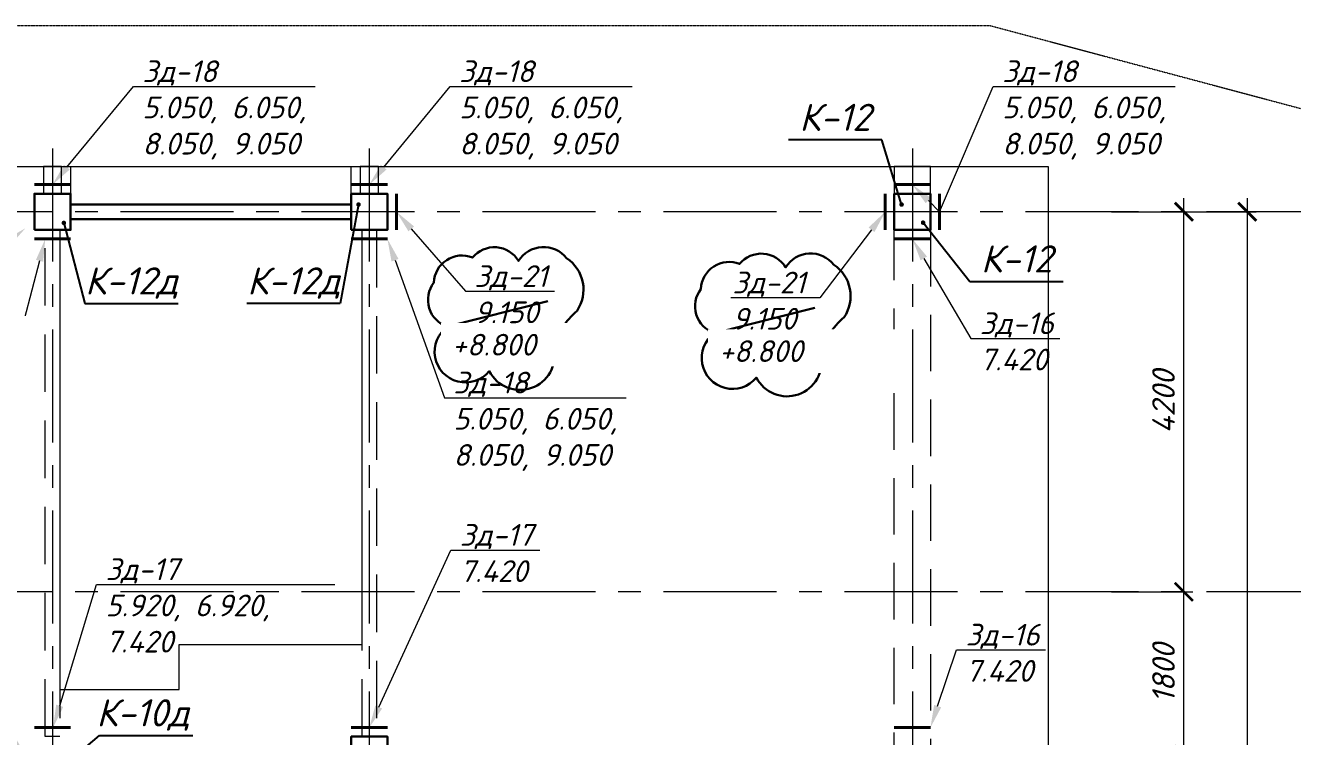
# Model space of a CAD drawing. Header units: millimetres. Extents: x -41985 to 836963, y -232665 to -4590.
# Drawn here: x 57850 to 71852, y -45606 to -37746 of the extents above; entities that cross this region are included whole.
import ezdxf
from ezdxf import colors
from ezdxf.entities.mleader import LeaderData, LeaderLine
from ezdxf.enums import TextEntityAlignment as Align
from ezdxf.math import Vec2, Vec3

# ---------------------------------------------------------------- set-up
doc = ezdxf.new("R2010")
doc.units = ezdxf.units.MM
doc.header["$PDMODE"] = 35
for name, pattern in [('CENTERX2', [4, 2.5, -0.5, 0.5, -0.5]), ('DASHED2', [0.375, 0.25, -0.125]), ('HIDDEN2', [4.7625, 3.175, -1.5875])]:
    doc.linetypes.add(name, pattern=pattern)
doc.layers.get('Defpoints').update_dxf_attribs({"color": 1, "lineweight": 0})
for name, color, linetype, lineweight in [('!!!!ИЗМ.3', 104, 'Continuous', 30), ('#Закл выноски и размеры', 7, 'Continuous', 13), ('#Закладные', 10, 'Continuous', 40), ('k_ Выноски', 7, 'Continuous', 13), ('k_ Осевая', 8, 'CENTERX2', 9), ('k_ Осевые размеры', 251, 'Continuous', 5), ('k_ Позиции', 1, 'Continuous', 13), ('Балки', 24, 'DASHED2', 5), ('Колонна', 84, 'Continuous', 30), ('Линия пунктир', 190, 'HIDDEN2', 9), ('Перекрытие. Отм. 0.000', 214, 'Continuous', 40)]:
    doc.layers.add(name, color=color, linetype=linetype, lineweight=lineweight)
doc.styles.get("Standard").update_dxf_attribs({"font": 'isocpeur.ttf'})
doc.styles.add('STEP PR', font='isocpeui.ttf')
doc.dimstyles.get("Standard").update_dxf_attribs({"dimtxt": 0.18, "dimasz": 0.18, "dimexe": 0.18, "dimexo": 0.0625, "dimgap": 0.09, "dimtad": 0, "dimtih": 1, "dimtoh": 1, "dimdec": 4, "dimzin": 0, "dimdsep": 46, "dimtxsty": 'Standard', "dimcen": 0.09, "dimadec": 0, "dimazin": 0, "dimtfac": 1, "dimtdec": 4, "dimtofl": 0, "dimtmove": 0, "dimatfit": 3, "dimfxl": 1, "dimtolj": 1, "dimtzin": 0, "dimarcsym": 0})
doc.dimstyles.new('STEP PR', dxfattribs={"dimscale": 100, "dimtxt": 2.5, "dimasz": 2, "dimexe": 1, "dimexo": 2, "dimgap": 1, "dimtad": 1, "dimdec": 4, "dimlfac": -1, "dimtxsty": 'STEP PR', "dimblk": 'ARCHTICK', "dimcen": 2, "dimdle": 1.5, "dimclrt": 1, "dimadec": 0, "dimazin": 0, "dimtfac": 1, "dimtdec": 4, "dimtmove": 1, "dimatfit": 3, "dimldrblk": 'DOTSMALL', "dimfxl": 1, "dimtolj": 1, "dimtzin": 0, "dimarcsym": 0})

# ---------------------------------------------------------------- blocks, each defined once
blk = doc.blocks.new('_ArchTick')
at = {"color": 0, "linetype": 'ByBlock', "const_width": 0.15}
blk.add_lwpolyline([(-0.5, -0.5), (0.5, 0.5)], dxfattribs=at)
blk = doc.blocks.new('*D2260')
at = {"layer": 'Defpoints', "color": 0, "transparency": 16777216}
for p in [(69650, 10200), (70650, 10200), (69650, 8400)]:
    blk.add_point(p, dxfattribs=at)
at = {"layer": 'k_ Осевые размеры', "color": 0, "lineweight": -2, "transparency": 16777216}
for p, q in [((70650, 8250), (70650, 10350)), ((69850, 10200), (70750, 10200)), ((69850, 8400), (70750, 8400))]:
    blk.add_line(p, q, dxfattribs=at)
at = {"layer": 'k_ Осевые размеры', "color": 0, "lineweight": -2, "transparency": 16777216, "xscale": 200, "yscale": 200, "zscale": 200}
for p, rotation in [((70650, 10200), 90), ((70650, 8400), 270)]:
    blk.add_blockref('_ArchTick', p, dxfattribs=dict(at, rotation=rotation))
at = {"layer": 'k_ Осевые размеры', "color": 1, "transparency": 16777216, "insert": (70425, 9300), "char_height": 250, "attachment_point": 5, "rotation": 90, "style": 'STEP PR'}
blk.add_mtext('\\A1;1800', dxfattribs=at)
blk = doc.blocks.new('_DotSmall')
at = {"color": 0, "linetype": 'ByBlock', "const_width": 0.5}
blk.add_lwpolyline([(-0.0625, 0, 1), (0.0625, 0, 1)], format="xyb", close=True, dxfattribs=at)
blk = doc.blocks.new('*D2261')
at = {"layer": 'Defpoints', "color": 0, "transparency": 16777216}
for p in [(69650, 14400), (70650, 14400), (69650, 10200)]:
    blk.add_point(p, dxfattribs=at)
at = {"layer": 'k_ Осевые размеры', "color": 0, "lineweight": -2, "transparency": 16777216}
for p, q in [((70650, 10050), (70650, 14550)), ((69850, 14400), (70750, 14400)), ((69850, 10200), (70750, 10200))]:
    blk.add_line(p, q, dxfattribs=at)
at = {"layer": 'k_ Осевые размеры', "color": 0, "lineweight": -2, "transparency": 16777216, "xscale": 200, "yscale": 200, "zscale": 200}
for p, rotation in [((70650, 14400), 90), ((70650, 10200), 270)]:
    blk.add_blockref('_ArchTick', p, dxfattribs=dict(at, rotation=rotation))
at = {"layer": 'k_ Осевые размеры', "color": 1, "transparency": 16777216, "insert": (70425, 12300), "char_height": 250, "attachment_point": 5, "rotation": 90, "style": 'STEP PR'}
blk.add_mtext('\\A1;4200', dxfattribs=at)
blk = doc.blocks.new('*D2262')
at = {"layer": 'Defpoints', "color": 0, "transparency": 16777216}
for p in [(69650, 14400), (69650, 0), (71350, 0)]:
    blk.add_point(p, dxfattribs=at)
at = {"layer": 'k_ Осевые размеры', "color": 0, "lineweight": -2, "transparency": 16777216}
for p, q in [((71350, 14550), (71350, -150)), ((69850, 14400), (71450, 14400)), ((69850, 0), (71450, 0))]:
    blk.add_line(p, q, dxfattribs=at)
at = {"layer": 'k_ Осевые размеры', "color": 0, "lineweight": -2, "transparency": 16777216, "xscale": 200, "yscale": 200, "zscale": 200}
for p, rotation in [((71350, 14400), 90), ((71350, 0), 270)]:
    blk.add_blockref('_ArchTick', p, dxfattribs=dict(at, rotation=rotation))
at = {"layer": 'k_ Осевые размеры', "color": 1, "transparency": 16777216, "insert": (71125, 7200), "char_height": 250, "attachment_point": 5, "rotation": 90, "style": 'STEP PR'}
blk.add_mtext('\\A1;14400', dxfattribs=at)
blk = doc.blocks.new('*U2186')
blk.add_lwpolyline([(-200, -200), (200, -200), (200, 200), (-200, 200)], close=True)
blk = doc.blocks.new('*U2366')
blk.add_lwpolyline([(58350, 14320), (61450, 14320), (61450, 14480), (58350, 14480)], close=True)
at = {"layer": 'Балки', "ltscale": 2500}
for points in [[(67450, 14600), (67850, 14600), (67850, 14900), (67450, 14900)], [(67450, 14200), (67850, 14200), (67850, 8020), (67450, 8020)]]:
    blk.add_lwpolyline(points, close=True, dxfattribs=at)
at = {"layer": 'Линия пунктир', "ltscale": 200}
for points in [[(58050, 14600), (58250, 14600), (58250, 14900), (58050, 14900)], [(61550, 14600), (61750, 14600), (61750, 14900), (61550, 14900)], [(58070, 14200), (58230, 14200), (58230, 8600), (58070, 8600)], [(61570, 14200), (61730, 14200), (61730, 8600), (61570, 8600)]]:
    blk.add_lwpolyline(points, close=True, dxfattribs=at)
for p in [(58150, 14400), (61650, 14400), (67650, 14400), (61650, 8400)]:
    blk.add_blockref('*U2186', p)
blk = doc.blocks.new('REINFORCED_CONCRETE')
blk = doc.blocks.new('*U2241')
at = {"layer": 'k_ Осевая', "ltscale": 500}
for points in [[(58150, 15100), (58150, -3900)], [(61650, 15100), (61650, -3900)], [(67650, 15100), (67650, -3900)], [(72150, 14400), (23500, 14400)], [(72150, 10200), (39900, 10200)]]:
    blk.add_lwpolyline(points, dxfattribs=at)
at = {"layer": 'k_ Осевые размеры'}
for base, p1, p2, picture, middle in [((70650, 14400), (69650, 10200), (69650, 14400), '*D2261', (70425, 12300)), ((71350, 0), (69650, 14400), (69650, 0), '*D2262', (71125, 7200)), ((70650, 10200), (69650, 8400), (69650, 10200), '*D2260', (70425, 9300))]:
    dim = blk.add_linear_dim(base=base, p1=p1, p2=p2, angle=90, dimstyle='STEP PR', dxfattribs=at)
    dim.commit()
    dim.dimension.update_dxf_attribs({"geometry": picture, "text_midpoint": middle})

msp = doc.modelspace()

# ---------------------------------------------------------------- linework, layer by layer
at = {"layer": '!!!!ИЗМ.3'}
for points in [[(63830.7391, -40319.56262, 0.52056705), (63299.30681, -40349.48366, 0.52056705), (63299.30681, -40349.48366, 0.52056705), (62790.32656, -40312.08289, 0.52056705), (62790.32656, -40312.08289, 0.52056705), (62363.68269, -40588.84985, 0.52056705), (62363.68269, -40588.84985, 0.52056705), (62513.38209, -41075.06301, 0.52056705), (62513.38209, -41075.06301, 1.138850238), (62975.98761, -41567.32283, 0.52056705), (62975.98761, -41567.32283, 0.8711724531), (63689.08816, -41317.59341, 0.52056705), (63689.08816, -41317.59341, -0.1567937114), (63945.09929, -40900.52716, 0.52056705), (63945.09929, -40900.52716, 0.4174855562)], [(66781.27555, -40390.51475, 0.52056705), (66249.84326, -40420.43579, 0.52056705), (66249.84326, -40420.43579, 0.52056705), (65740.86301, -40383.03502, 0.52056705), (65740.86301, -40383.03502, 0.52056705), (65314.21914, -40659.80197, 0.52056705), (65314.21914, -40659.80197, 0.52056705), (65463.91854, -41146.01514, 0.52056705), (65463.91854, -41146.01514, 1.138850238), (65926.52406, -41638.27495, 0.52056705), (65926.52406, -41638.27495, 0.8711724531), (66639.62461, -41388.54554, 0.52056705), (66639.62461, -41388.54554, -0.1567937114), (66895.63574, -40971.47928, 0.52056705), (66895.63574, -40971.47928, 0.4174855562)]]:
    msp.add_lwpolyline(points, format="xyb", close=True, dxfattribs=at)
for points in [[(63622.65568, -40795.28676), (62513.38209, -41075.06301)], [(66573.19213, -40866.23889), (65463.91854, -41146.01514)]]:
    msp.add_lwpolyline(points, dxfattribs=at)
at = {"layer": '#Закладные'}
for points in [[(57950, -39505.94546), (58350, -39505.94546)], [(61450, -39505.94546), (61850, -39505.94546)], [(67450, -39505.94546), (67850, -39505.94546)], [(67950, -39605.94546), (67950, -40005.94546)], [(57950, -40105.94546), (58350, -40105.94546)], [(61450, -40105.94546), (61850, -40105.94546)], [(57950, -45505.94546), (58350, -45505.94546)], [(61450, -45505.94546), (61850, -45505.94546)]]:
    msp.add_lwpolyline(points, dxfattribs=at)
at = {"layer": '#Закладные', "color": 5}
for points in [[(61950, -39605.94546), (61950, -40005.94546)], [(67350, -40005.94546), (67350, -39605.94546)], [(67450, -40105.94546), (67850, -40105.94546)], [(67450, -45505.94546), (67850, -45505.94546)]]:
    msp.add_lwpolyline(points, dxfattribs=at)
at = {"layer": 'Линия пунктир'}
msp.add_lwpolyline([(-14920, -46413.67032), (-14920, -42175.94546), (-3100, -40505.94546), (14900, -40205.94546), (22500, -37745.94546), (68500, -37745.94546), (74340, -39305.94546)], dxfattribs=at)
at = {"layer": 'Перекрытие. Отм. 0.000', "lineweight": 5}
msp.add_lwpolyline([(58350, -39305.94546), (58350, -40005.94546), (58230, -40005.94546), (58230, -45085.94546), (59550, -45085.94546), (59550, -44585.94546), (61570, -44585.94546), (61570, -40005.94546), (61450, -40005.94546), (61450, -39305.94546), (67950, -39305.94546), (67950, -39305.94546), (69150, -39305.94546), (69150, -46205.94546), (61850, -46205.94546), (61850, -48805.94546), (33690, -48805.94546), (33690, -42605.94546), (34070, -42605.94546), (34070, -40005.94546), (33950, -40005.94546), (33950, -39605.94546), (33950, -39605.94546), (33950, -39305.94546)], close=True, dxfattribs=at)
msp.add_lwpolyline([(58350, -39305.94546), (61450, -39305.94546)], dxfattribs=at)

# ---------------------------------------------------------------- block references
at = {"layer": 'k_ Осевая'}
msp.add_blockref('*U2241', (0, -54205.94546), dxfattribs=at)
at = {"layer": 'k_ Позиции'}
ref = msp.add_blockref('REINFORCED_CONCRETE', (66795.47445, -39012.17514), dxfattribs=dict(at, xscale=100, yscale=100, zscale=100))
ref.add_attrib('POSITION', 'К-12', dxfattribs={"layer": '0', "color": 0, "linetype": 'ByBlock', "height": 300, "style": 'STEP PR', "flags": 2}).set_placement((66795.47445, -38912.17514), align=Align.CENTER)
ref = msp.add_blockref('REINFORCED_CONCRETE', (68801.79846, -40576.47987), dxfattribs=dict(at, xscale=100, yscale=100, zscale=100))
ref.add_attrib('POSITION', 'К-12', dxfattribs={"layer": '0', "color": 0, "linetype": 'ByBlock', "height": 300, "style": 'STEP PR', "flags": 2}).set_placement((68801.79846, -40476.47987), align=Align.CENTER)
ref = msp.add_blockref('REINFORCED_CONCRETE', (59023.13995, -40819.8854), dxfattribs=dict(at, xscale=100, yscale=100, zscale=100))
ref.add_attrib('POSITION', 'К-12д', dxfattribs={"layer": '0', "color": 0, "linetype": 'ByBlock', "height": 300, "style": 'STEP PR', "flags": 2}).set_placement((59023.13995, -40719.8854), align=Align.CENTER)
ref = msp.add_blockref('REINFORCED_CONCRETE', (60814.08885, -40819.8854), dxfattribs=dict(at, xscale=100, yscale=100, zscale=100))
ref.add_attrib('POSITION', 'К-12д', dxfattribs={"layer": '0', "color": 0, "linetype": 'ByBlock', "height": 300, "style": 'STEP PR', "flags": 2}).set_placement((60814.08885, -40719.8854), align=Align.CENTER)
ref = msp.add_blockref('REINFORCED_CONCRETE', (59184.21673, -45592.55306), dxfattribs=dict(at, xscale=-100, yscale=100, zscale=100))
ref.add_attrib('POSITION', 'К-10д', dxfattribs={"layer": '0', "color": 0, "linetype": 'ByBlock', "height": 300, "style": 'STEP PR', "flags": 2}).set_placement((59148.76218, -45492.55306), align=Align.CENTER)
at = {"layer": 'Колонна'}
msp.add_blockref('*U2366', (0, -54205.94546), dxfattribs=at)

# ---------------------------------------------------------------- leaders
at = {"layer": '#Закл выноски и размеры'}
ml = msp.add_multileader_mtext('Standard', dxfattribs=at)
ml.set_content('Зд-18\\P5.050, 6.050,\\P8.050, 9.050', color=256, style='STEP PR')
ml.set_leader_properties(color=256, linetype='ByLayer', lineweight=-1)
ml.build(insert=Vec2(0, 0))
ml.multileader.update_dxf_attribs({"text_left_attachment_type": 6, "text_right_attachment_type": 6, "dogleg_length": 0, "arrow_head_size": 250})
ctx = ml.context
ctx.base_point, ctx.char_height, ctx.arrow_head_size, ctx.landing_gap_size, ctx.plane_origin = Vec3(59043.17061, -38421.14987), 240, 250, 100, Vec3(75242.95338, -42922.93599)
ctx.left_attachment, ctx.right_attachment = 6, 6
notes = []
notes.append((ctx, [(0, (1, 1, 0), (59043.17061, -38421.14987), (1, 0), 0, [(0, [(58150, -39505.94546)], 0, [])])]))
ctx.mtext.insert, ctx.mtext.rotation, ctx.mtext.width, ctx.mtext.flow_direction = Vec3(59143.17061, -38133.14987), 6.2831853072, 2679.7530317, 5
ml = msp.add_multileader_mtext('Standard', dxfattribs=at)
ml.set_content('Зд-18\\P5.050, 6.050,\\P8.050, 9.050', color=256, style='STEP PR')
ml.set_leader_properties(color=256, linetype='ByLayer', lineweight=-1)
ml.build(insert=Vec2(0, 0))
ml.multileader.update_dxf_attribs({"text_left_attachment_type": 6, "text_right_attachment_type": 6, "dogleg_length": 0, "arrow_head_size": 250})
ctx = ml.context
ctx.base_point, ctx.char_height, ctx.arrow_head_size, ctx.landing_gap_size, ctx.plane_origin = Vec3(62543.17061, -38421.14987), 240, 250, 100, Vec3(78742.95338, -42922.93599)
ctx.left_attachment, ctx.right_attachment = 6, 6
notes.append((ctx, [(0, (1, 1, 0), (62543.17061, -38421.14987), (1, 0), 0, [(0, [(61650, -39505.94546)], 0, [])])]))
ctx.mtext.insert, ctx.mtext.rotation, ctx.mtext.width, ctx.mtext.flow_direction = Vec3(62643.17061, -38133.14987), 6.2831853072, 2679.7530317, 5
ml = msp.add_multileader_mtext('Standard', dxfattribs=at)
ml.set_content('Зд-18\\P5.050, 6.050,\\P8.050, 9.050', color=256, style='STEP PR')
ml.set_leader_properties(color=256, linetype='ByLayer', lineweight=-1)
ml.build(insert=Vec2(0, 0))
ml.multileader.update_dxf_attribs({"text_left_attachment_type": 6, "text_right_attachment_type": 6, "dogleg_length": 0, "arrow_head_size": 250})
ctx = ml.context
ctx.base_point, ctx.char_height, ctx.arrow_head_size, ctx.landing_gap_size, ctx.plane_origin = Vec3(68543.17061, -38421.14987), 240, 250, 100, Vec3(84742.95338, -42922.93599)
ctx.left_attachment, ctx.right_attachment = 6, 6
notes.append((ctx, [(0, (1, 1, 0), (68543.17061, -38421.14987), (1, 0), 0, [(1, [(67650, -39505.94546), (67950, -39805.94546)], 0, [])])]))
ctx.mtext.insert, ctx.mtext.rotation, ctx.mtext.width, ctx.mtext.flow_direction = Vec3(68643.17061, -38133.14987), 6.2831853072, 2679.7530317, 5
at = {"layer": '#Закл выноски и размеры', "color": 5}
ml = msp.add_multileader_mtext('Standard', dxfattribs=at)
ml.set_content('Зд-21\\P9.150', color=5, style='STEP PR')
ml.set_leader_properties(color=256, linetype='ByLayer', lineweight=-1)
ml.build(insert=Vec2(0, 0))
ml.multileader.update_dxf_attribs({"text_left_attachment_type": 6, "text_right_attachment_type": 6, "dogleg_length": 0, "arrow_head_size": 250})
ctx = ml.context
ctx.base_point, ctx.char_height, ctx.arrow_head_size, ctx.landing_gap_size, ctx.plane_origin = Vec3(62711.25089, -40684.89281), 240, 250, 100, Vec3(79177.3701, -48848.56496)
ctx.left_attachment, ctx.right_attachment = 6, 6
notes.append((ctx, [(0, (1, 1, 0), (62711.25089, -40684.89281), (1, 0), 0, [(1, [(61950, -39805.94546)], 0, [])])]))
ctx.mtext.insert, ctx.mtext.rotation, ctx.mtext.width, ctx.mtext.flow_direction = Vec3(62811.25089, -40396.89281), 6.2831853072, 1886.4699691, 5
ml = msp.add_multileader_mtext('Standard', dxfattribs=at)
ml.set_content('Зд-21\\P9.150', color=5, style='STEP PR')
ml.set_leader_properties(color=256, linetype='ByLayer', lineweight=-1)
ml.build(insert=Vec2(0, 0))
ml.multileader.update_dxf_attribs({"text_left_attachment_type": 6, "text_right_attachment_type": 6, "dogleg_length": 0, "arrow_head_size": 250})
ctx = ml.context
ctx.base_point, ctx.char_height, ctx.arrow_head_size, ctx.landing_gap_size, ctx.plane_origin = Vec3(65561.78734, -40755.84494), 240, 250, 100, Vec3(81909.69326, -48983.53578)
ctx.left_attachment, ctx.right_attachment = 6, 6
notes.append((ctx, [(1, (1, 1, 0), (66626.15098, -40755.84494), (-1, 0), 0, [(1, [(67350.67254, -39805.94546)], 0, [])])]))
ctx.mtext.insert, ctx.mtext.rotation, ctx.mtext.width, ctx.mtext.flow_direction = Vec3(65661.78734, -40467.84494), 6.2831853072, 1886.4699691, 5
ml = msp.add_multileader_mtext('Standard', dxfattribs=at)
ml.set_content('Зд-21\\P9.150', color=5, style='STEP PR')
ml.set_leader_properties(color=256, linetype='ByLayer', lineweight=-1)
ml.build(insert=Vec2(0, 0))
ml.multileader.update_dxf_attribs({"text_left_attachment_type": 6, "text_right_attachment_type": 6, "dogleg_length": 0, "arrow_head_size": 250})
ctx = ml.context
ctx.base_point, ctx.char_height, ctx.arrow_head_size, ctx.landing_gap_size, ctx.plane_origin = Vec3(56023.79632, -40608.22392), 240, 250, 100, Vec3(72409.69326, -48983.53578)
ctx.left_attachment, ctx.right_attachment = 6, 6
notes.append((ctx, [(1, (1, 1, 0), (57088.15995, -40608.22392), (-1, 0), 0, [(1, [(57850.67254, -39987.71259)], 0, [])])]))
ctx.mtext.insert, ctx.mtext.rotation, ctx.mtext.width, ctx.mtext.flow_direction = Vec3(56123.79632, -40320.22392), 6.2831853072, 1886.4699691, 5
at = {"layer": '#Закл выноски и размеры'}
ml = msp.add_multileader_mtext('Standard', dxfattribs=at)
ml.set_content('Зд-18\\P5.050, 6.050,\\P8.050, 9.050', color=256, style='STEP PR')
ml.set_leader_properties(color=256, linetype='ByLayer', lineweight=-1)
ml.build(insert=Vec2(0, 0))
ml.multileader.update_dxf_attribs({"text_left_attachment_type": 6, "text_right_attachment_type": 6, "dogleg_length": 0, "arrow_head_size": 250})
ctx = ml.context
ctx.base_point, ctx.char_height, ctx.arrow_head_size, ctx.landing_gap_size, ctx.plane_origin = Vec3(55570.88854, -41967.2213), 240, 250, 100, Vec3(71538.11932, -45042.87409)
ctx.left_attachment, ctx.right_attachment = 6, 6
notes.append((ctx, [(1, (1, 1, 0), (57584.5249, -41967.2213), (-1, 0), 0, [(0, [(58070, -40105.94546)], 0, [])])]))
ctx.mtext.insert, ctx.mtext.rotation, ctx.mtext.width, ctx.mtext.flow_direction = Vec3(55670.88854, -41679.2213), 6.2831853072, 2679.7530317, 5
ml = msp.add_multileader_mtext('Standard', dxfattribs=at)
ml.set_content('Зд-18\\P5.050, 6.050,\\P8.050, 9.050', color=256, style='STEP PR')
ml.set_leader_properties(color=256, linetype='ByLayer', lineweight=-1)
ml.build(insert=Vec2(0, 0))
ml.multileader.update_dxf_attribs({"text_left_attachment_type": 6, "text_right_attachment_type": 6, "dogleg_length": 0, "arrow_head_size": 250})
ctx = ml.context
ctx.base_point, ctx.char_height, ctx.arrow_head_size, ctx.landing_gap_size, ctx.plane_origin = Vec3(62479.80531, -41861.26288), 240, 250, 100, Vec3(78791.50872, -45082.86282)
ctx.left_attachment, ctx.right_attachment = 6, 6
notes.append((ctx, [(0, (1, 1, 0), (62479.80531, -41861.26288), (1, 0), 0, [(0, [(61850, -40105.94546)], 0, [])])]))
ctx.mtext.insert, ctx.mtext.rotation, ctx.mtext.width, ctx.mtext.flow_direction = Vec3(62579.80531, -41573.26288), 6.2831853072, 2679.7530317, 5
at = {"layer": '#Закл выноски и размеры', "color": 5}
ml = msp.add_multileader_mtext('Standard', dxfattribs=at)
ml.set_content('Зд-16\\P7.420', color=5, style='STEP PR')
ml.set_leader_properties(color=256, linetype='ByLayer', lineweight=-1)
ml.build(insert=Vec2(0, 0))
ml.multileader.update_dxf_attribs({"text_left_attachment_type": 6, "text_right_attachment_type": 6, "dogleg_length": 0, "arrow_head_size": 250})
ctx = ml.context
ctx.base_point, ctx.char_height, ctx.arrow_head_size, ctx.landing_gap_size, ctx.plane_origin = Vec3(68295.43755, -41206.3739), 240, 250, 100, Vec3(84820.884, -50528.22748)
ctx.left_attachment, ctx.right_attachment = 6, 6
notes.append((ctx, [(0, (1, 1, 0), (68295.43755, -41206.3739), (1, 0), 0, [(1, [(67650, -40105.94546)], 0, [])])]))
ctx.mtext.insert, ctx.mtext.rotation, ctx.mtext.width, ctx.mtext.flow_direction = Vec3(68395.43755, -40918.3739), 6.2831853072, 1886.4699691, 5
at = {"layer": '#Закл выноски и размеры'}
ml = msp.add_multileader_mtext('Standard', dxfattribs=at)
ml.set_content('Зд-17\\P7.420', color=256, style='STEP PR')
ml.set_leader_properties(color=256, linetype='ByLayer', lineweight=-1)
ml.build(insert=Vec2(0, 0))
ml.multileader.update_dxf_attribs({"text_left_attachment_type": 6, "text_right_attachment_type": 6, "dogleg_length": 0, "arrow_head_size": 250})
ctx = ml.context
ctx.base_point, ctx.char_height, ctx.arrow_head_size, ctx.landing_gap_size, ctx.plane_origin = Vec3(62550.25002, -43544.59546), 240, 250, 100, Vec3(72051.3271, -49304.0588)
ctx.left_attachment, ctx.right_attachment = 6, 6
notes.append((ctx, [(0, (1, 1, 0), (62550.25002, -43544.59546), (1, 0), 0, [(0, [(61650, -45505.94546)], 0, [])])]))
ctx.mtext.insert, ctx.mtext.rotation, ctx.mtext.width, ctx.mtext.defined_height, ctx.mtext.flow_direction = Vec3(62650.25002, -43256.59546), 6.2831853072, 2507.8505885, 1041.78184, 5
ml = msp.add_multileader_mtext('Standard', dxfattribs=at)
ml.set_content('Зд-17\\P5.920, 6.920, 7.420', color=256, style='STEP PR')
ml.set_leader_properties(color=256, linetype='ByLayer', lineweight=-1)
ml.build(insert=Vec2(0, 0))
ml.multileader.update_dxf_attribs({"text_left_attachment_type": 6, "text_right_attachment_type": 6, "dogleg_length": 0, "arrow_head_size": 250})
ctx = ml.context
ctx.base_point, ctx.char_height, ctx.arrow_head_size, ctx.landing_gap_size, ctx.plane_origin = Vec3(58636.65882, -43923.8991), 240, 250, 100, Vec3(65379.12165, -49836.88177)
ctx.left_attachment, ctx.right_attachment = 6, 6
notes.append((ctx, [(0, (1, 1, 0), (58636.65882, -43923.8991), (1, 0), 0, [(0, [(58157.34809, -45504.27321)], 0, [])])]))
ctx.mtext.insert, ctx.mtext.rotation, ctx.mtext.width, ctx.mtext.defined_height, ctx.mtext.flow_direction = Vec3(58736.65882, -43635.8991), 6.2831853072, 2507.8505885, 1041.78184, 5
at = {"layer": '#Закл выноски и размеры', "color": 5}
ml = msp.add_multileader_mtext('Standard', dxfattribs=at)
ml.set_content('Зд-16\\P7.420', color=5, style='STEP PR')
ml.set_leader_properties(color=256, linetype='ByLayer', lineweight=-1)
ml.build(insert=Vec2(0, 0))
ml.multileader.update_dxf_attribs({"text_left_attachment_type": 6, "text_right_attachment_type": 6, "dogleg_length": 0, "arrow_head_size": 250})
ctx = ml.context
ctx.base_point, ctx.char_height, ctx.arrow_head_size, ctx.landing_gap_size, ctx.plane_origin = Vec3(68138.38818, -44647.1176), 240, 250, 100, Vec3(84663.83463, -53968.97118)
ctx.left_attachment, ctx.right_attachment = 6, 6
notes.append((ctx, [(0, (1, 1, 0), (68138.38818, -44647.1176), (1, 0), 0, [(1, [(67850, -45505.94546)], 0, [])])]))
ctx.mtext.insert, ctx.mtext.rotation, ctx.mtext.width, ctx.mtext.flow_direction = Vec3(68238.38818, -44359.1176), 6.2831853072, 1886.4699691, 5
ml = msp.add_multileader_mtext('Standard', dxfattribs=at)
ml.set_content('Зд-16\\P7.880', color=5, style='STEP PR')
ml.set_leader_properties(color=256, linetype='ByLayer', lineweight=-1)
ml.build(insert=Vec2(0, 0))
ml.multileader.update_dxf_attribs({"text_left_attachment_type": 6, "text_right_attachment_type": 6, "dogleg_length": 0, "arrow_head_size": 250})
ctx = ml.context
ctx.base_point, ctx.char_height, ctx.arrow_head_size, ctx.landing_gap_size, ctx.plane_origin = Vec3(56065.0368, -44905.90062), 240, 250, 100, Vec3(72510.12465, -54027.26114)
ctx.left_attachment, ctx.right_attachment = 6, 6
notes.append((ctx, [(1, (1, 1, 0), (57104.30953, -44905.90062), (-1, 0), 0, [(1, [(57850, -45805.94546)], 0, [])])]))
ctx.mtext.insert, ctx.mtext.rotation, ctx.mtext.width, ctx.mtext.flow_direction = Vec3(56165.0368, -44617.90062), 6.2831853072, 1886.4699691, 5
at = {"layer": 'k_ Выноски', "ltscale": 100}
for points in [[(67531.30833, -39726.16731), (67311.06399, -39012.17514), (66279.88491, -39012.17514)], [(61531.30833, -39726.16731), (61329.67839, -40819.8854), (60298.49931, -40819.8854)], [(58275.23782, -39929.6447), (58507.55041, -40819.8854), (59538.72949, -40819.8854)], [(67768.69167, -39926.16731), (68286.20892, -40576.47987), (69317.388, -40576.47987)], [(58278.5911, -45923.90399), (58668.62719, -45592.55306), (59699.80627, -45592.55306)]]:
    msp.add_leader(points, dimstyle='Standard', override={"dimscale": 100, "dimtxt": 2.5, "dimasz": 2, "dimexe": 1, "dimexo": 2, "dimgap": 0.7, "dimtih": 0, "dimtoh": 0, "dimlfac": -1, "dimzin": 8, "dimcen": 2, "dimdle": 1, "dimclrt": 1, "dimadec": 4, "dimtmove": 1, "dimldrblk": 'DotSmall', "dimfxl": 100}, dxfattribs=at)
for ctx, leaders in notes:
    for number, flags, end, landing, length, lines in leaders:
        leader = LeaderData()
        leader.index, (leader.has_last_leader_line, leader.has_dogleg_vector, leader.attachment_direction) = number, flags
        leader.last_leader_point, leader.dogleg_vector, leader.dogleg_length = Vec3(end), Vec3(landing), length
        for number, points, colour, breaks in lines:
            line = LeaderLine()
            line.index, line.vertices, line.color, line.breaks = number, Vec3.list(points), colors.encode_raw_color(colour), breaks
            leader.lines.append(line)
        ctx.leaders.append(leader)

# ---------------------------------------------------------------- next in the draw order: texts
at = {"layer": '!!!!ИЗМ.3', "char_height": 240, "width": 1886.4699691, "attachment_point": 1, "style": 'STEP PR', "bg_fill": 2}
for insert in [(55975.96441, -41078.32291), (62563.41898, -41154.99181), (65513.95543, -41225.94393)]:
    msp.add_mtext('+8.800', dxfattribs=dict(at, insert=insert))

doc.saveas('drawing.dxf')
